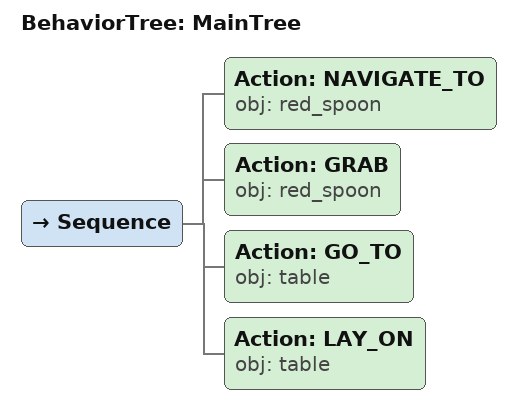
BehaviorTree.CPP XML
<root main_tree_to_execute="MainTree">
  <BehaviorTree ID="MainTree">
    <Sequence>
      <!-- Navigate to red_spoon -->
      <Action ID="NAVIGATE_TO" obj="red_spoon" />
      <!-- Grab red_spoon -->
      <Action ID="GRAB" obj="red_spoon" />
      <!-- Go to table -->
      <Action ID="GO_TO" obj="table" />
      <!-- Lay on table -->
      <Action ID="LAY_ON" obj="table" />
    </Sequence>
  </BehaviorTree>
</root>
